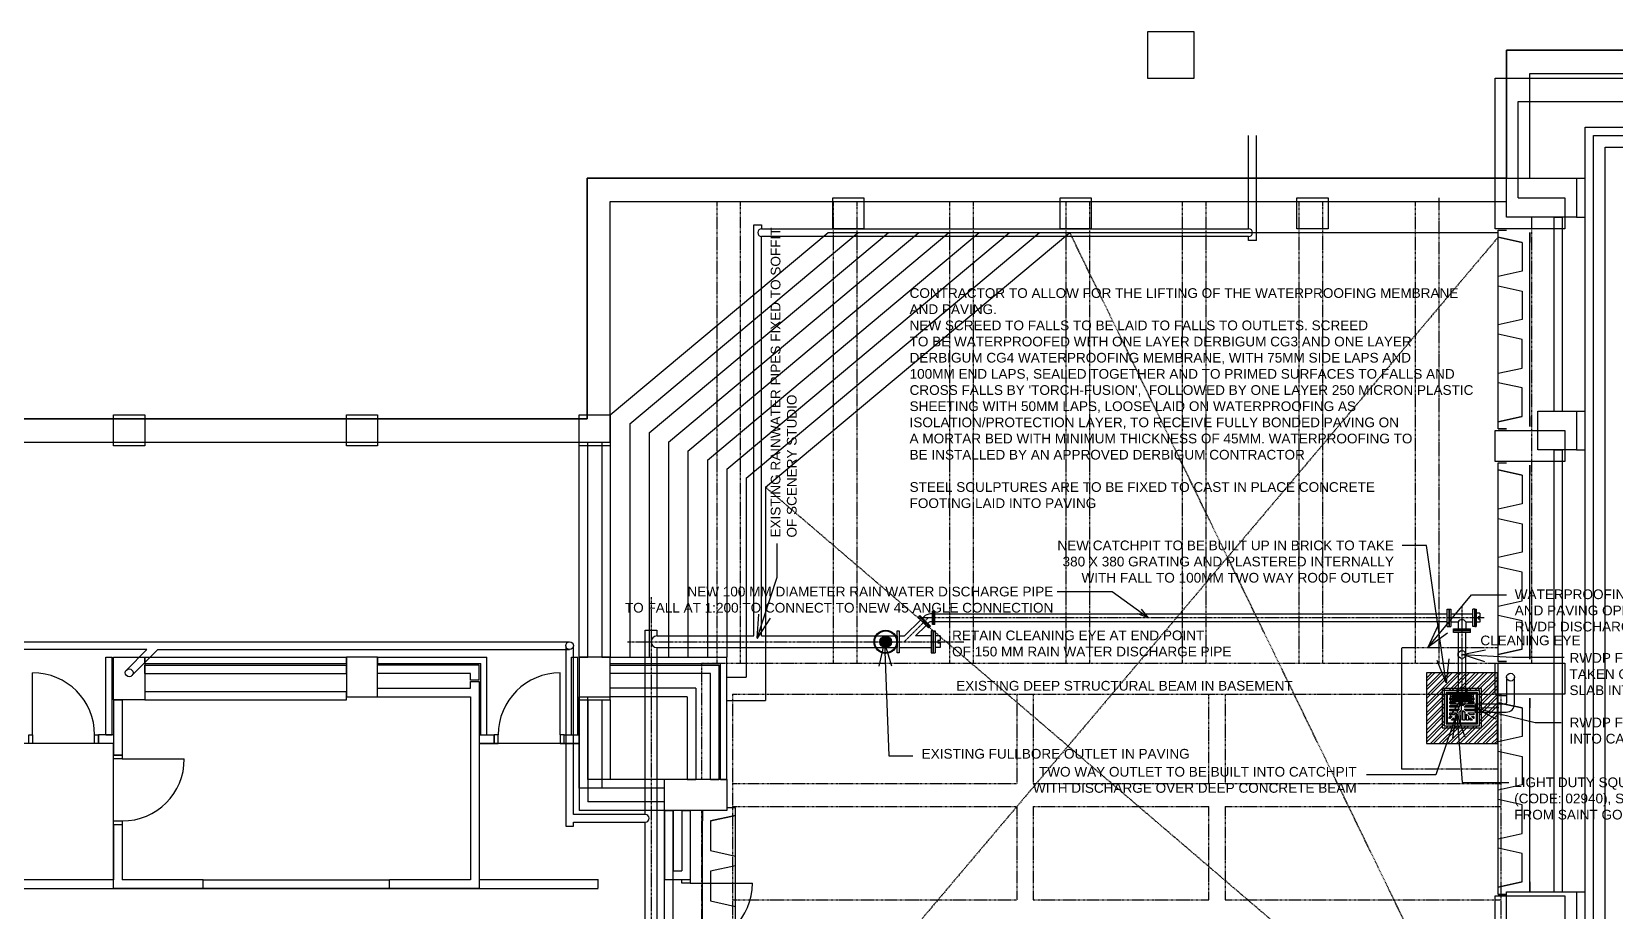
# Model space of a CAD drawing. Header units: millimetres. Extents: x -12337 to 132498, y -9485 to 82319.
# Drawn here: x 63472 to 83878, y 70169 to 81509 of the extents above; entities that cross this region are included whole.
import ezdxf

# ---------------------------------------------------------------- set-up
doc = ezdxf.new("R2010")
doc.units = ezdxf.units.MM
for name, pattern in [('PCENTRE', [50.8, 31.75, -6.35, 6.35, -6.35]), ('PDASHED', [19.05, 12.7, -6.35]), ('PHANTOM', [63.5, 31.75, -6.35, 6.35, -6.35, 6.35, -6.35]), ('PPHANTOM', [63.5, 31.75, -6.35, 6.35, -6.35, 6.35, -6.35])]:
    doc.linetypes.add(name, pattern=pattern)
for name, color, linetype in [('Basement 1 - Doors Windows and Openings', 7, 'Continuous'), ('Basement 1 - General', 7, 'Continuous'), ('Basement 1 - Spaces and Zones', 7, 'Continuous'), ('Basement 1 - Stormwater', 7, 'Continuous'), ('Basement 1 - Structural Members', 7, 'Continuous'), ('Basement 1 - Walls', 7, 'Continuous'), ('Basement 2 - Doors Windows and Openings', 7, 'Continuous'), ('Basement 2 - General', 7, 'Continuous'), ('Basement 2 - Spaces and Zones', 7, 'Continuous'), ('Basement 2 - Stormwater', 7, 'Continuous'), ('Basement 2 - Structural Members', 7, 'Continuous'), ('Basement 2 - Walls', 7, 'Continuous'), ('Rain_and_storm_water', 7, 'Continuous')]:
    doc.layers.add(name, color=color, linetype=linetype)
doc.styles.add('arial', font='arial.ttf')
doc.dimstyles.new('ISO-25', dxfattribs={"dimtxt": 2.5, "dimasz": 2.5, "dimexe": 1.25, "dimexo": 0.625, "dimtad": 1, "dimtxsty": 'Standard', "dimcen": 2.5, "dimadec": 0, "dimazin": 0, "dimtfac": 1, "dimtmove": 0, "dimatfit": 3, "dimfxl": 1, "dimarcsym": 0})

msp = doc.modelspace()

# ---------------------------------------------------------------- hatches: boundary and pattern name
at = {"layer": 'Basement 1 - Stormwater', "linetype": 'Continuous'}
h = msp.add_hatch(dxfattribs=at)
h.set_pattern_fill('lines', color=2, scale=9.375, style=0)
h.set_pattern_definition([(0, (53148.245, 74595.245), (0, 9.375), [])])
h.paths.add_polyline_path([(74401, 73644, -1), (74551, 73644, -1)])
at = {"layer": 'Basement 1 - Walls', "linetype": 'Continuous', "lineweight": -3}
h = msp.add_hatch(dxfattribs=at)
h.set_pattern_fill('STEEL', color=1, scale=25, style=0)
h.set_pattern_definition([(45, (0, 0), (-56.1266, 56.1266), []), (45, (0, 39.69), (-56.1266, 56.1266), [])])
h.paths.add_polyline_path([(81444, 73245), (82358, 73245), (82358, 72331), (81444, 72331)])
h.paths.add_polyline_path([(81674, 73015), (81674, 72561), (82128, 72561), (82128, 73015)])

# ---------------------------------------------------------------- linework, layer by layer
at = {"layer": 'Basement 1 - Doors Windows and Openings', "color": 1, "linetype": 'Continuous', "lineweight": -3}
for p, q in [((63483, 72444, 2700), (63483, 73244, 2700)), ((70283, 72444, 2700), (70283, 73244, 2700)), ((64638, 72134, 2700), (65438, 72134, 2700))]:
    msp.add_line(p, q, dxfattribs=at)
at = {"layer": 'Basement 1 - Doors Windows and Openings', "color": 1, "linetype": 'Continuous', "lineweight": -3, "elevation": 2700}
for points in [[(63433, 72444), (63483, 72444), (63483, 72334), (63433, 72334), (63433, 72444)], [(64283, 72444), (64333, 72444), (64333, 72334), (64283, 72334), (64283, 72444)], [(69483, 72444), (69433, 72444), (69433, 72334), (69483, 72334), (69483, 72444)], [(70333, 72444), (70283, 72444), (70283, 72334), (70333, 72334), (70333, 72444)], [(64638, 72184), (64638, 72134), (64528, 72134), (64528, 72184), (64638, 72184)], [(64638, 71334), (64638, 71284), (64528, 71284), (64528, 71334), (64638, 71334)]]:
    msp.add_lwpolyline(points, dxfattribs=at)
at = {"layer": 'Basement 1 - Doors Windows and Openings', "color": 1, "linetype": 'Continuous', "lineweight": -3}
for centre, start, end in [((63483, 72444, 2700), 0, 90), ((70283, 72444, 2700), 90, 180), ((64638, 72134, 2700), 270, 0)]:
    msp.add_arc(centre, 800, start, end, dxfattribs=at)
at = {"layer": 'Basement 1 - General', "color": 2, "linetype": 'Continuous', "lineweight": -3}
for p, q in [((70928, 76569, 2700), (73734, 78919, 2700)), ((71178, 76452, 2700), (74123, 78919, 2700)), ((71428, 76336, 2700), (74513, 78919, 2700)), ((71678, 76219, 2700), (74902, 78919, 2700)), ((71928, 76102, 2700), (75291, 78919, 2700)), ((72178, 75986, 2700), (75681, 78919, 2700)), ((72428, 75869, 2700), (76070, 78919, 2700)), ((72678, 75752, 2700), (76459, 78919, 2700)), ((72928, 75636, 2700), (76849, 78919, 2700)), ((73734, 78919, 2700), (82368, 78919, 2700)), ((71178, 76452, 2700), (71178, 73444, 2700)), ((71428, 76336, 2700), (71428, 73444, 2700)), ((70928, 76169, 2700), (70928, 73444, 2700)), ((71678, 76219, 2700), (71678, 73444, 2700)), ((71928, 76102, 2700), (71928, 73444, 2700)), ((72178, 75986, 2700), (72178, 73444, 2700)), ((72428, 75869, 2700), (72428, 73444, 2700)), ((72678, 75752, 2700), (72678, 73188, 2700)), ((72928, 75636, 2700), (72928, 72888, 2700)), ((72428, 73188, 2700), (72678, 73188, 2700)), ((72428, 72888, 2700), (72928, 72888, 2700))]:
    msp.add_line(p, q, dxfattribs=at)
at = {"layer": 'Basement 1 - General', "color": 8, "linetype": 'PDASHED', "lineweight": -3}
for p, q in [((82368, 78859, 2700), (72543, 67232, 2700)), ((82368, 67554, 2700), (76849, 78919, 2700)), ((82368, 67555, 2700), (72928, 75636, 2700))]:
    msp.add_line(p, q, dxfattribs=at)
at = {"layer": 'Basement 1 - General', "color": 1, "linetype": 'Continuous', "lineweight": -3}
for p, q in [((81121, 73568, 2700), (81121, 72008, 2700)), ((82368, 72188, 2700), (82368, 73369, 2700)), ((82153, 73040, 2700), (81649, 73040, 2700)), ((81649, 73040, 2700), (81649, 72536, 2700)), ((82153, 73040, 2700), (81649, 73040, 2700)), ((81649, 73040, 2700), (81649, 72536, 2700)), ((82103, 72990, 2700), (81699, 72990, 2700)), ((81699, 72990, 2700), (81699, 72586, 2700)), ((82103, 72990, 2700), (81699, 72990, 2700)), ((81699, 72990, 2700), (81699, 72586, 2700)), ((81746, 72920, 2700), (81752, 72920, 2700)), ((81746, 72896, 2700), (81746, 72920, 2700)), ((81746, 72920, 2700), (81752, 72920, 2700)), ((81746, 72896, 2700), (81746, 72920, 2700)), ((81776, 72896, 2700), (81746, 72896, 2700)), ((81776, 72896, 2700), (81746, 72896, 2700)), ((81746, 72872, 2700), (81800, 72872, 2700)), ((81746, 72848, 2700), (81746, 72872, 2700)), ((81746, 72872, 2700), (81800, 72872, 2700)), ((81746, 72848, 2700), (81746, 72872, 2700)), ((81752, 72920, 2700), (81776, 72896, 2700)), ((81752, 72920, 2700), (81776, 72896, 2700)), ((81769, 72943, 2700), (81793, 72943, 2700)), ((81769, 72937, 2700), (81769, 72943, 2700)), ((81769, 72943, 2700), (81793, 72943, 2700)), ((81769, 72937, 2700), (81769, 72943, 2700)), ((81793, 72913, 2700), (81769, 72937, 2700)), ((81793, 72913, 2700), (81769, 72937, 2700)), ((81793, 72943, 2700), (81793, 72913, 2700)), ((81793, 72943, 2700), (81793, 72913, 2700)), ((81800, 72872, 2700), (81824, 72848, 2700)), ((81800, 72872, 2700), (81824, 72848, 2700)), ((81817, 72889, 2700), (81817, 72943, 2700)), ((81817, 72943, 2700), (81841, 72943, 2700)), ((81817, 72889, 2700), (81817, 72943, 2700)), ((81817, 72943, 2700), (81841, 72943, 2700)), ((81841, 72865, 2700), (81817, 72889, 2700)), ((81841, 72865, 2700), (81817, 72889, 2700)), ((81841, 72943, 2700), (81841, 72865, 2700)), ((81841, 72943, 2700), (81841, 72865, 2700)), ((81889, 72943, 2700), (81865, 72943, 2700)), ((81865, 72943, 2700), (81865, 72841, 2700)), ((81889, 72943, 2700), (81865, 72943, 2700)), ((81865, 72943, 2700), (81865, 72841, 2700)), ((81889, 72817, 2700), (81889, 72943, 2700)), ((81889, 72817, 2700), (81889, 72943, 2700)), ((81913, 72817, 2700), (81913, 72943, 2700)), ((81913, 72943, 2700), (81937, 72943, 2700)), ((81913, 72817, 2700), (81913, 72943, 2700)), ((81913, 72943, 2700), (81937, 72943, 2700)), ((81937, 72943, 2700), (81937, 72841, 2700)), ((81937, 72943, 2700), (81937, 72841, 2700)), ((81961, 72865, 2700), (81961, 72943, 2700)), ((81961, 72943, 2700), (81985, 72943, 2700)), ((81961, 72865, 2700), (81961, 72943, 2700)), ((81961, 72943, 2700), (81985, 72943, 2700)), ((81985, 72889, 2700), (81961, 72865, 2700)), ((81985, 72889, 2700), (81961, 72865, 2700)), ((81978, 72848, 2700), (82002, 72872, 2700)), ((81978, 72848, 2700), (82002, 72872, 2700)), ((81985, 72943, 2700), (81985, 72889, 2700)), ((81985, 72943, 2700), (81985, 72889, 2700)), ((82002, 72872, 2700), (82056, 72872, 2700)), ((82002, 72872, 2700), (82056, 72872, 2700)), ((82009, 72913, 2700), (82009, 72943, 2700)), ((82009, 72943, 2700), (82032, 72943, 2700)), ((82009, 72913, 2700), (82009, 72943, 2700)), ((82009, 72943, 2700), (82032, 72943, 2700)), ((82032, 72936, 2700), (82009, 72913, 2700)), ((82032, 72936, 2700), (82009, 72913, 2700)), ((82026, 72896, 2700), (82050, 72920, 2700)), ((82026, 72896, 2700), (82050, 72920, 2700)), ((82056, 72896, 2700), (82026, 72896, 2700)), ((82056, 72896, 2700), (82026, 72896, 2700)), ((82032, 72943, 2700), (82032, 72936, 2700)), ((82032, 72943, 2700), (82032, 72936, 2700)), ((82050, 72920, 2700), (82056, 72920, 2700)), ((82050, 72920, 2700), (82056, 72920, 2700)), ((82056, 72920, 2700), (82056, 72896, 2700)), ((82056, 72920, 2700), (82056, 72896, 2700)), ((82056, 72872, 2700), (82056, 72848, 2700)), ((82056, 72872, 2700), (82056, 72848, 2700)), ((82103, 72586, 2700), (82103, 72990, 2700)), ((82103, 72586, 2700), (82103, 72990, 2700)), ((82153, 72536, 2700), (82153, 73040, 2700)), ((82153, 72536, 2700), (82153, 73040, 2700)), ((81824, 72848, 2700), (81746, 72848, 2700)), ((81824, 72848, 2700), (81746, 72848, 2700)), ((81746, 72824, 2700), (81848, 72824, 2700)), ((81746, 72800, 2700), (81746, 72824, 2700)), ((81746, 72824, 2700), (81848, 72824, 2700)), ((81746, 72800, 2700), (81746, 72824, 2700)), ((81872, 72800, 2700), (81746, 72800, 2700)), ((81872, 72800, 2700), (81746, 72800, 2700)), ((81746, 72776, 2700), (81872, 72776, 2700)), ((81746, 72752, 2700), (81746, 72776, 2700)), ((81746, 72776, 2700), (81872, 72776, 2700)), ((81746, 72752, 2700), (81746, 72776, 2700)), ((81848, 72752, 2700), (81746, 72752, 2700)), ((81848, 72752, 2700), (81746, 72752, 2700)), ((81746, 72728, 2700), (81824, 72728, 2700)), ((81746, 72704, 2700), (81746, 72728, 2700)), ((81746, 72728, 2700), (81824, 72728, 2700)), ((81746, 72704, 2700), (81746, 72728, 2700)), ((81800, 72704, 2700), (81746, 72704, 2700)), ((81800, 72704, 2700), (81746, 72704, 2700)), ((81746, 72680, 2700), (81776, 72680, 2700)), ((81746, 72656, 2700), (81746, 72680, 2700)), ((81746, 72680, 2700), (81776, 72680, 2700)), ((81746, 72656, 2700), (81746, 72680, 2700)), ((81752, 72656, 2700), (81746, 72656, 2700)), ((81752, 72656, 2700), (81746, 72656, 2700)), ((81776, 72680, 2700), (81752, 72656, 2700)), ((81776, 72680, 2700), (81752, 72656, 2700)), ((81769, 72639, 2700), (81793, 72663, 2700)), ((81769, 72639, 2700), (81793, 72663, 2700)), ((81793, 72663, 2700), (81793, 72633, 2700)), ((81793, 72663, 2700), (81793, 72633, 2700)), ((81824, 72728, 2700), (81800, 72704, 2700)), ((81824, 72728, 2700), (81800, 72704, 2700)), ((81817, 72687, 2700), (81841, 72711, 2700)), ((81817, 72687, 2700), (81841, 72711, 2700)), ((81817, 72633, 2700), (81817, 72687, 2700)), ((81817, 72633, 2700), (81817, 72687, 2700)), ((81841, 72711, 2700), (81841, 72633, 2700)), ((81841, 72711, 2700), (81841, 72633, 2700)), ((81848, 72824, 2700), (81872, 72800, 2700)), ((81848, 72824, 2700), (81872, 72800, 2700)), ((81872, 72776, 2700), (81848, 72752, 2700)), ((81872, 72776, 2700), (81848, 72752, 2700)), ((81865, 72841, 2700), (81889, 72817, 2700)), ((81865, 72841, 2700), (81889, 72817, 2700)), ((81865, 72735, 2700), (81889, 72759, 2700)), ((81865, 72735, 2700), (81889, 72759, 2700)), ((81865, 72633, 2700), (81865, 72735, 2700)), ((81865, 72633, 2700), (81865, 72735, 2700)), ((81889, 72759, 2700), (81889, 72633, 2700)), ((81889, 72759, 2700), (81889, 72633, 2700)), ((81937, 72841, 2700), (81913, 72817, 2700)), ((81937, 72841, 2700), (81913, 72817, 2700)), ((81913, 72633, 2700), (81913, 72759, 2700)), ((81913, 72759, 2700), (81937, 72735, 2700)), ((81913, 72633, 2700), (81913, 72759, 2700)), ((81913, 72759, 2700), (81937, 72735, 2700)), ((81930, 72800, 2700), (81954, 72824, 2700)), ((81930, 72800, 2700), (81954, 72824, 2700)), ((82056, 72800, 2700), (81930, 72800, 2700)), ((82056, 72800, 2700), (81930, 72800, 2700)), ((81930, 72776, 2700), (82056, 72776, 2700)), ((81954, 72752, 2700), (81930, 72776, 2700)), ((81930, 72776, 2700), (82056, 72776, 2700)), ((81954, 72752, 2700), (81930, 72776, 2700)), ((81937, 72735, 2700), (81937, 72633, 2700)), ((81937, 72735, 2700), (81937, 72633, 2700)), ((81954, 72824, 2700), (82056, 72824, 2700)), ((81954, 72824, 2700), (82056, 72824, 2700)), ((82056, 72752, 2700), (81954, 72752, 2700)), ((82056, 72752, 2700), (81954, 72752, 2700)), ((81961, 72633, 2700), (81961, 72711, 2700)), ((81961, 72711, 2700), (81985, 72687, 2700)), ((81961, 72633, 2700), (81961, 72711, 2700)), ((81961, 72711, 2700), (81985, 72687, 2700)), ((82056, 72848, 2700), (81978, 72848, 2700)), ((82056, 72848, 2700), (81978, 72848, 2700)), ((81978, 72728, 2700), (82056, 72728, 2700)), ((82002, 72704, 2700), (81978, 72728, 2700)), ((81978, 72728, 2700), (82056, 72728, 2700)), ((82002, 72704, 2700), (81978, 72728, 2700)), ((81985, 72687, 2700), (81985, 72633, 2700)), ((81985, 72687, 2700), (81985, 72633, 2700)), ((82056, 72704, 2700), (82002, 72704, 2700)), ((82056, 72704, 2700), (82002, 72704, 2700)), ((82009, 72633, 2700), (82009, 72663, 2700)), ((82009, 72663, 2700), (82032, 72640, 2700)), ((82009, 72633, 2700), (82009, 72663, 2700)), ((82009, 72663, 2700), (82032, 72640, 2700)), ((82026, 72680, 2700), (82056, 72680, 2700)), ((82050, 72656, 2700), (82026, 72680, 2700)), ((82026, 72680, 2700), (82056, 72680, 2700)), ((82050, 72656, 2700), (82026, 72680, 2700)), ((82056, 72656, 2700), (82050, 72656, 2700)), ((82056, 72656, 2700), (82050, 72656, 2700)), ((82056, 72824, 2700), (82056, 72800, 2700)), ((82056, 72824, 2700), (82056, 72800, 2700)), ((82056, 72776, 2700), (82056, 72752, 2700)), ((82056, 72776, 2700), (82056, 72752, 2700)), ((82056, 72728, 2700), (82056, 72704, 2700)), ((82056, 72728, 2700), (82056, 72704, 2700)), ((82056, 72680, 2700), (82056, 72656, 2700)), ((82056, 72680, 2700), (82056, 72656, 2700)), ((81649, 72536, 2700), (82153, 72536, 2700)), ((81649, 72536, 2700), (82153, 72536, 2700)), ((81699, 72586, 2700), (82103, 72586, 2700)), ((81699, 72586, 2700), (82103, 72586, 2700)), ((81769, 72633, 2700), (81769, 72639, 2700)), ((81769, 72633, 2700), (81769, 72639, 2700)), ((81793, 72633, 2700), (81769, 72633, 2700)), ((81793, 72633, 2700), (81769, 72633, 2700)), ((81841, 72633, 2700), (81817, 72633, 2700)), ((81841, 72633, 2700), (81817, 72633, 2700)), ((81889, 72633, 2700), (81865, 72633, 2700)), ((81889, 72633, 2700), (81865, 72633, 2700)), ((81937, 72633, 2700), (81913, 72633, 2700)), ((81937, 72633, 2700), (81913, 72633, 2700)), ((81985, 72633, 2700), (81961, 72633, 2700)), ((81985, 72633, 2700), (81961, 72633, 2700)), ((82032, 72633, 2700), (82009, 72633, 2700)), ((82032, 72633, 2700), (82009, 72633, 2700)), ((82032, 72640, 2700), (82032, 72633, 2700)), ((82032, 72640, 2700), (82032, 72633, 2700))]:
    msp.add_line(p, q, dxfattribs=at)
at = {"layer": 'Basement 1 - General', "color": 8, "linetype": 'PPHANTOM', "lineweight": -3}
for p, q in [((82368, 73568, 2700), (81121, 73568, 2700)), ((81121, 73568, 2700), (81121, 72008, 2700))]:
    msp.add_line(p, q, dxfattribs=at)
at = {"layer": 'Basement 1 - General', "color": 1, "linetype": 'Continuous', "lineweight": -3, "elevation": 2700}
for points in [[(77851, 81509), (77851, 80909), (78451, 80909), (78451, 81509)], [(81711, 72978), (81711, 72598), (82091, 72598), (82091, 72978)], [(81711, 72978), (81711, 72598), (82091, 72598), (82091, 72978)]]:
    msp.add_lwpolyline(points, close=True, dxfattribs=at)
at = {"layer": 'Basement 1 - Spaces and Zones', "color": 10, "linetype": 'Continuous', "elevation": 2700}
msp.add_lwpolyline([(63238, 72334), (63238, 71584), (62028, 71584), (62028, 58030), (64289, 56724), (69157, 56724), (71628, 58151), (71628, 71759), (70528, 71759), (70528, 72334), (69238, 72334), (69238, 70464), (64528, 70464), (64528, 72334), (63238, 72334)], close=True, dxfattribs=at)
at = {"layer": 'Basement 1 - Stormwater', "color": 1, "linetype": 'Continuous', "lineweight": -3}
for p, q in [((82478, 73188, 2700), (82478, 72858, 2700)), ((82578, 72843, 2700), (82578, 73188, 2700)), ((82458, 72838, 2700), (82067, 72838, 2700)), ((82067, 72838, 2700), (82067, 72738, 2700)), ((82067, 72838, 2700), (82067, 72738, 2700)), ((82067, 72738, 2700), (82473, 72738, 2700))]:
    msp.add_line(p, q, dxfattribs=at)
at = {"layer": 'Basement 1 - Stormwater', "color": 4, "linetype": 'Continuous'}
msp.add_circle((74476, 73644, 2700), 150, dxfattribs=at)
at = {"layer": 'Basement 1 - Stormwater', "color": 1, "linetype": 'Continuous'}
for radius in [141, 75]:
    msp.add_circle((74476, 73644, 2700), radius, dxfattribs=at)
at = {"layer": 'Basement 1 - Stormwater', "color": 2, "linetype": 'Continuous'}
msp.add_circle((74476, 73644, 2700), 75, dxfattribs=at)
at = {"layer": 'Basement 1 - Stormwater', "color": 1, "linetype": 'Continuous', "lineweight": -3}
msp.add_circle((82528, 73188, 2700), 50, dxfattribs=at)
for centre, radius, end in [((82458, 72858, 2700), 20, 359.9996), ((82473, 72843, 2700), 105, 0)]:
    msp.add_arc(centre, radius, 270, end, dxfattribs=at)
at = {"layer": 'Basement 1 - Structural Members', "color": 4, "linetype": 'Continuous'}
for p, q in [((82328, 78969, 2700), (82328, 80909, 2700)), ((82328, 80909, 2700), (84428, 80909, 2700)), ((82628, 79369, 2700), (82628, 80609, 2700)), ((82628, 80609, 2700), (84028, 80609, 2700)), ((82628, 79369, 2700), (83228, 79369, 2700)), ((82368, 76388, 2700), (82368, 78951, 2700)), ((82368, 78951, 2700), (82478, 78951, 2700)), ((82678, 78791, 2700), (82368, 78859, 2700)), ((82368, 78859, 2700), (82678, 78791, 2700)), ((82678, 78791, 2700), (82678, 78423, 2700)), ((82778, 76419, 2700), (82778, 78919, 2700)), ((82778, 78919, 2700), (82778, 78791, 2700)), ((82678, 78423, 2700), (82368, 78355, 2700)), ((82368, 78234, 2700), (82678, 78166, 2700)), ((82678, 78166, 2700), (82678, 77798, 2700)), ((82678, 77798, 2700), (82368, 77730, 2700)), ((82678, 77541, 2700), (82368, 77609, 2700)), ((82678, 77173, 2700), (82678, 77541, 2700)), ((82368, 77105, 2700), (82678, 77173, 2700)), ((82678, 76916, 2700), (82368, 76984, 2700)), ((82678, 76548, 2700), (82678, 76916, 2700)), ((82368, 76480, 2700), (82678, 76548, 2700)), ((82678, 76548, 2700), (82368, 76480, 2700)), ((82368, 76480, 2700), (82678, 76548, 2700)), ((82778, 76548, 2700), (82778, 76419, 2700)), ((82778, 76419, 2700), (82778, 76548, 2700)), ((82368, 76388, 2700), (82368, 76480, 2700)), ((82368, 76388, 2700), (82478, 76388, 2700)), ((82478, 76388, 2700), (82368, 76388, 2700)), ((82368, 73388, 2700), (82368, 75951, 2700)), ((82368, 75951, 2700), (82478, 75951, 2700)), ((82778, 73419, 2700), (82778, 75919, 2700)), ((82778, 75919, 2700), (82778, 75791, 2700)), ((82678, 75791, 2700), (82368, 75859, 2700)), ((82368, 75859, 2700), (82678, 75791, 2700)), ((82678, 75791, 2700), (82678, 75423, 2700)), ((82678, 75423, 2700), (82368, 75355, 2700)), ((82368, 75234, 2700), (82678, 75166, 2700)), ((82678, 75166, 2700), (82678, 74798, 2700)), ((82678, 74798, 2700), (82368, 74730, 2700)), ((82678, 74541, 2700), (82368, 74609, 2700)), ((82678, 74173, 2700), (82678, 74541, 2700)), ((82368, 74105, 2700), (82678, 74173, 2700)), ((82678, 73916, 2700), (82368, 73984, 2700)), ((82678, 73548, 2700), (82678, 73916, 2700)), ((82678, 73548, 2700), (82368, 73480, 2700)), ((82368, 73480, 2700), (82678, 73548, 2700)), ((82368, 73480, 2700), (82678, 73548, 2700)), ((82368, 73388, 2700), (82368, 73480, 2700)), ((82778, 73548, 2700), (82778, 73419, 2700)), ((82778, 73419, 2700), (82778, 73548, 2700)), ((64428, 72444, 2700), (64428, 73444, 2700)), ((64428, 73444, 2700), (64508, 73444, 2700)), ((64508, 72444, 2700), (64508, 73444, 2700)), ((64928, 73444, 2700), (67528, 73444, 2700)), ((64928, 73364, 2700), (64928, 73444, 2700)), ((64928, 73364, 2700), (67528, 73364, 2700)), ((67528, 73364, 2700), (67528, 73444, 2700)), ((67928, 73444, 2700), (67928, 73364, 2700)), ((67928, 73444, 2700), (69338, 73444, 2700)), ((67928, 73364, 2700), (69258, 73364, 2700)), ((69258, 72444, 2700), (69258, 73364, 2700)), ((69338, 72444, 2700), (69338, 73444, 2700)), ((70428, 72444, 2700), (70428, 73444, 2700)), ((70428, 73444, 2700), (70508, 73444, 2700)), ((70508, 72444, 2700), (70508, 73444, 2700)), ((70928, 73364, 2700), (70928, 73444, 2700)), ((70928, 73444, 2700), (72428, 73444, 2700)), ((70928, 73364, 2700), (72348, 73364, 2700)), ((72348, 71869, 2700), (72348, 73364, 2700)), ((72428, 71869, 2700), (72428, 73444, 2700)), ((82478, 73388, 2700), (82368, 73388, 2700)), ((82368, 73388, 2700), (82478, 73388, 2700)), ((82368, 70388, 2700), (82368, 72951, 2700)), ((82368, 72951, 2700), (82478, 72951, 2700)), ((82678, 72791, 2700), (82368, 72859, 2700)), ((82368, 72859, 2700), (82678, 72791, 2700)), ((82778, 70419, 2700), (82778, 72919, 2700)), ((82778, 72919, 2700), (82778, 72791, 2700)), ((82678, 72791, 2700), (82678, 72423, 2700)), ((64428, 72444, 2700), (64508, 72444, 2700)), ((69258, 72444, 2700), (69338, 72444, 2700)), ((70428, 72444, 2700), (70508, 72444, 2700)), ((82678, 72423, 2700), (82368, 72355, 2700)), ((82368, 72234, 2700), (82678, 72166, 2700)), ((82678, 72166, 2700), (82678, 71798, 2700)), ((71628, 71469, 2700), (71628, 71869, 2700)), ((72428, 71869, 2700), (71628, 71869, 2700)), ((72348, 71869, 2700), (72428, 71869, 2700)), ((72428, 71869, 2700), (72428, 71469, 2700)), ((82678, 71798, 2700), (82368, 71730, 2700)), ((72428, 71469, 2700), (71628, 71469, 2700)), ((72116, 68869, 2700), (72116, 71469, 2700)), ((72116, 71469, 2700), (72116, 71335, 2700)), ((72543, 71502, 2700), (72428, 71502, 2700)), ((72543, 68837, 2700), (72543, 71502, 2700)), ((82678, 71541, 2700), (82368, 71609, 2700)), ((82678, 71173, 2700), (82678, 71541, 2700)), ((72543, 71406, 2700), (72220, 71335, 2700)), ((72220, 71335, 2700), (72543, 71406, 2700)), ((72220, 71335, 2700), (72220, 70953, 2700)), ((82368, 71105, 2700), (82678, 71173, 2700)), ((72220, 70953, 2700), (72543, 70882, 2700)), ((82678, 70916, 2700), (82368, 70984, 2700)), ((82678, 70548, 2700), (82678, 70916, 2700)), ((72543, 70756, 2700), (72220, 70685, 2700)), ((72220, 70685, 2700), (72220, 70303, 2700)), ((82368, 70480, 2700), (82678, 70548, 2700)), ((82678, 70548, 2700), (82368, 70480, 2700)), ((82368, 70480, 2700), (82678, 70548, 2700)), ((82368, 70388, 2700), (82368, 70480, 2700)), ((82778, 70419, 2700), (82778, 70548, 2700)), ((82778, 70548, 2700), (82778, 70419, 2700)), ((72220, 70303, 2700), (72543, 70232, 2700)), ((82478, 70388, 2700), (82368, 70388, 2700)), ((82368, 70388, 2700), (82478, 70388, 2700))]:
    msp.add_line(p, q, dxfattribs=at)
at = {"layer": 'Basement 1 - Structural Members', "color": 4, "linetype": 'Continuous', "elevation": 2700}
for points in [[(74194, 78969), (73794, 78969), (73794, 79369), (74194, 79369), (74194, 78969)], [(77125, 78969), (76725, 78969), (76725, 79369), (77125, 79369), (77125, 78969)], [(80176, 78969), (79776, 78969), (79776, 79369), (80176, 79369), (80176, 78969)], [(83228, 79369), (83228, 78969), (82328, 78969)], [(64928, 76169), (64528, 76169), (64528, 76569), (64928, 76569), (64928, 76169)], [(67928, 76169), (67528, 76169), (67528, 76569), (67928, 76569), (67928, 76169)], [(70928, 76169), (70528, 76169), (70528, 76569), (70928, 76569), (70928, 76169)], [(82328, 75969), (82328, 76369), (83228, 76369), (83228, 75969), (82328, 75969)], [(64928, 72894), (64528, 72894), (64528, 73444), (64928, 73444), (64928, 72894)], [(67528, 72936), (67928, 72936), (67928, 73444), (67528, 73444), (67528, 72936)], [(70528, 72936), (70928, 72936), (70928, 73444), (70528, 73444), (70528, 72936)], [(82328, 72969), (82328, 73369), (83228, 73369), (83228, 72969), (82328, 72969)], [(82328, 69969), (82328, 70369), (83228, 70369), (83228, 69969), (82328, 69969)]]:
    msp.add_lwpolyline(points, dxfattribs=at)
at = {"layer": 'Basement 1 - Walls', "color": 3, "linetype": 'Continuous'}
for p, q in [((64928, 73234), (64928, 73344)), ((64928, 73344), (67528, 73344)), ((67528, 73234), (67528, 73344)), ((67928, 73234), (67928, 73344)), ((69238, 73344), (67928, 73344)), ((69238, 73150), (69238, 73344)), ((70928, 73234), (70928, 73344)), ((70928, 73344), (72328, 73344)), ((72328, 73344), (72328, 71869)), ((64928, 73234), (67528, 73234)), ((69128, 73234), (67928, 73234)), ((69128, 73150), (69128, 73234)), ((69238, 73150), (69128, 73150)), ((69128, 73130), (69238, 73130)), ((69128, 73046), (69128, 73130)), ((69238, 73130), (69238, 70574)), ((72218, 73234), (70928, 73234)), ((72218, 71869), (72218, 73234)), ((64528, 72894), (64528, 72184)), ((64528, 72894), (64638, 72894)), ((64638, 72894), (64638, 72184)), ((64928, 73004), (64928, 72894)), ((64928, 73004), (67528, 73004)), ((64928, 72894), (67528, 72894)), ((67528, 72894), (67528, 73004)), ((67928, 73046), (69128, 73046)), ((67928, 72936), (67928, 73046)), ((67928, 72936), (69128, 72936)), ((69128, 72936), (69128, 70574)), ((70528, 72936), (70638, 72936)), ((70528, 71759), (70528, 72936)), ((70528, 72936), (70528, 72232)), ((70638, 71869), (70638, 72936)), ((70928, 72936), (70928, 73046)), ((72030, 73046), (70928, 73046)), ((71920, 72936), (70928, 72936)), ((71920, 72936), (71920, 71869)), ((72030, 73046), (72030, 71869)), ((64333, 72334), (64333, 72444)), ((64528, 72444), (64333, 72444)), ((64528, 72444), (64528, 72334)), ((69238, 72444), (69433, 72444)), ((69238, 72444), (69238, 72334)), ((69433, 72334), (69433, 72444)), ((70333, 72444), (70528, 72444)), ((70333, 72334), (70333, 72444)), ((70528, 72444), (70528, 72334)), ((64528, 72334), (64333, 72334)), ((69238, 72334), (69433, 72334)), ((70333, 72334), (70528, 72334)), ((64638, 72184), (64528, 72184)), ((71628, 71869), (70638, 71869)), ((71628, 71759), (71628, 71869)), ((71920, 71869), (72030, 71869)), ((72218, 71869), (72328, 71869)), ((71628, 71759), (70528, 71759)), ((71628, 71469), (71738, 71469)), ((71628, 68869), (71628, 71469)), ((71738, 68869), (71738, 71469)), ((64638, 71284), (64528, 71284)), ((64528, 71284), (64528, 70574)), ((64638, 71284), (64638, 70574)), ((64528, 70574), (63028, 70574)), ((63028, 70464), (65683, 70464)), ((65683, 70574), (64638, 70574)), ((65683, 70464), (65683, 70574)), ((65683, 70574), (68083, 70574)), ((65683, 70464), (68083, 70464)), ((69128, 70574), (68083, 70574)), ((68083, 70464), (68083, 70574)), ((68083, 70464), (70773, 70464)), ((70773, 70574), (69238, 70574)), ((70773, 70468), (70773, 70578))]:
    msp.add_line(p, q, dxfattribs=at)
at = {"layer": 'Basement 1 - Walls', "color": 3, "linetype": 'Continuous', "lineweight": -3}
for p, q in [((81444, 73245, 2700), (81444, 72331, 2700)), ((82358, 73245, 2700), (81444, 73245, 2700)), ((82358, 72331, 2700), (82358, 73245, 2700)), ((81674, 73015, 2700), (81674, 72561, 2700)), ((82128, 73015, 2700), (81674, 73015, 2700)), ((82128, 72561, 2700), (82128, 73015, 2700)), ((81674, 72561, 2700), (82128, 72561, 2700)), ((81444, 72331, 2700), (82358, 72331, 2700))]:
    msp.add_line(p, q, dxfattribs=at)
at = {"layer": 'Basement 1 - Walls', "color": 8, "linetype": 'PPHANTOM', "lineweight": 15}
for p, q in [((81444, 73245, 2700), (81444, 72331, 2700)), ((82358, 73245, 2700), (81444, 73245, 2700)), ((82358, 72331, 2700), (82358, 73245, 2700)), ((81674, 73015, 2700), (81674, 72561, 2700)), ((82128, 73015, 2700), (81674, 73015, 2700)), ((82128, 72561, 2700), (82128, 73015, 2700)), ((81674, 72561, 2700), (82128, 72561, 2700)), ((81444, 72331, 2700), (82358, 72331, 2700))]:
    msp.add_line(p, q, dxfattribs=at)
at = {"layer": 'Basement 1 - Walls', "color": 8, "linetype": 'PPHANTOM', "lineweight": -3}
msp.add_line((81121, 72008, 2700), (82368, 72008, 2700), dxfattribs=at)
at = {"layer": 'Basement 2 - Doors Windows and Openings', "color": 2, "linetype": 'Continuous'}
msp.add_line((71958, 70531), (72758, 70531), dxfattribs=at)
msp.add_lwpolyline([(71958, 70581), (71958, 70531), (71848, 70531), (71848, 70581), (71958, 70581)], dxfattribs=at)
msp.add_arc((71958, 70531), 800, 270, 0, dxfattribs=at)
at = {"layer": 'Basement 2 - General', "color": 10, "linetype": 'Continuous', "lineweight": -3}
for p, q in [((81751, 72988), (81751, 72843)), ((82051, 72988), (81751, 72988)), ((82051, 72978), (81751, 72978)), ((81751, 72875), (82051, 72875)), ((81771, 72978), (81771, 72875)), ((81783, 72978), (81783, 72875)), ((81792, 72966), (81792, 72885)), ((81803, 72966), (81792, 72966)), ((81792, 72885), (81803, 72885)), ((81803, 72966), (81803, 72885)), ((81815, 72885), (81815, 72966)), ((81826, 72966), (81815, 72966)), ((81815, 72885), (81826, 72885)), ((81836, 72993), (81819, 72988)), ((81826, 72885), (81826, 72966)), ((81836, 73043), (81966, 73043)), ((81836, 73043), (81836, 72993)), ((81836, 72993), (81966, 72993)), ((81838, 72966), (81838, 72885)), ((81849, 72966), (81838, 72966)), ((81838, 72885), (81849, 72885)), ((81849, 72966), (81849, 72885)), ((81861, 72966), (81861, 72885)), ((81873, 72966), (81861, 72966)), ((81861, 72885), (81873, 72885)), ((81873, 72966), (81873, 72885)), ((81884, 72885), (81884, 72966)), ((81896, 72966), (81884, 72966)), ((81884, 72885), (81896, 72885)), ((81896, 72885), (81896, 72966)), ((81907, 72885), (81907, 72966)), ((81919, 72966), (81907, 72966)), ((81907, 72885), (81919, 72885)), ((81919, 72885), (81919, 72966)), ((81930, 72966), (81930, 72885)), ((81942, 72966), (81930, 72966)), ((81930, 72885), (81942, 72885)), ((81942, 72966), (81942, 72885)), ((81953, 72885), (81953, 72966)), ((81965, 72966), (81953, 72966)), ((81953, 72885), (81965, 72885)), ((81965, 72885), (81965, 72966)), ((81966, 73043), (81966, 72993)), ((81966, 72993), (81984, 72988)), ((81977, 72966), (81977, 72885)), ((81988, 72966), (81977, 72966)), ((81977, 72885), (81988, 72885)), ((81988, 72966), (81988, 72885)), ((82000, 72885), (82000, 72966)), ((82011, 72966), (82000, 72966)), ((82000, 72885), (82011, 72885)), ((82011, 72885), (82011, 72966)), ((82019, 72875), (82019, 72978)), ((82031, 72875), (82031, 72978)), ((82051, 72843), (82051, 72988)), ((81751, 72843), (82051, 72843))]:
    msp.add_line(p, q, dxfattribs=at)
at = {"layer": 'Basement 2 - Spaces and Zones', "color": 1, "linetype": 'Continuous'}
msp.add_lwpolyline([(24428, 2469), (72028, 2469), (72028, 969), (96428, 969), (97928, 2469), (97876, 33967), (132428, 33969), (132428, 72369), (97928, 72369), (97928, 76519), (94978, 76619), (94978, 81269), (82478, 81269), (82478, 79619), (70628, 79619), (70628, 76519), (-1322, 76519)], dxfattribs=at)
at = {"layer": 'Basement 2 - Stormwater', "color": 9, "linetype": 'PCENTRE'}
for p, q in [((81901, 74103), (81901, 72899)), ((74717, 73646), (74977, 73906)), ((82190, 73953), (74918, 73953))]:
    msp.add_line(p, q, dxfattribs=at)
at = {"layer": 'Basement 2 - Stormwater', "color": 10, "linetype": 'Continuous'}
for p, q in [((74927, 73926), (74720, 73719)), ((74907, 73970), (74895, 73958)), ((74895, 73958), (75029, 73824)), ((74907, 73970), (74918, 73981)), ((75042, 73836), (74907, 73970)), ((74907, 73970), (75042, 73836)), ((74918, 73981), (75052, 73847)), ((74967, 73966), (74950, 73949)), ((75037, 73895), (75020, 73878)), ((75079, 74003), (75055, 74003)), ((75079, 73903), (75055, 73903)), ((75079, 73868), (75079, 74038)), ((75094, 74038), (75079, 74038)), ((75094, 73868), (75094, 74038)), ((75094, 73868), (75094, 74038)), ((75109, 74038), (75094, 74038)), ((75109, 73868), (75109, 74038)), ((81712, 74063), (81736, 74063)), ((81712, 73843), (81712, 74063)), ((81736, 73843), (81736, 74063)), ((81736, 74063), (81760, 74063)), ((81736, 74063), (81736, 73843)), ((81760, 74063), (81760, 73843)), ((81761, 74003), (81760, 74003)), ((81760, 74003), (82042, 74003)), ((81761, 73903), (81760, 73903)), ((81760, 73903), (81851, 73903)), ((81851, 73903), (81851, 73812)), ((81951, 73903), (82042, 73903)), ((81951, 73903), (81951, 73812)), ((82042, 74003), (82041, 74003)), ((82042, 73903), (82041, 73903)), ((82042, 73843), (82042, 74063)), ((82066, 74063), (82042, 74063)), ((82066, 73843), (82066, 74063)), ((82066, 74063), (82084, 74063)), ((82066, 74063), (82066, 73843)), ((82084, 74063), (82084, 73843)), ((82134, 74011), (82084, 74011)), ((82134, 73895), (82084, 73895)), ((74626, 73502), (74626, 73787)), ((74626, 73787), (74652, 73787)), ((74652, 73787), (74652, 73502)), ((74652, 73719), (74720, 73719)), ((74861, 73719), (74998, 73856)), ((75064, 73719), (74861, 73719)), ((75029, 73824), (75042, 73836)), ((75042, 73836), (75052, 73847)), ((75064, 73787), (75064, 73502)), ((75090, 73787), (75064, 73787)), ((75094, 73868), (75079, 73868)), ((75090, 73502), (75090, 73787)), ((75090, 73787), (75113, 73787)), ((75090, 73787), (75090, 73502)), ((75109, 73868), (75094, 73868)), ((75113, 73787), (75113, 73502)), ((75179, 73719), (75113, 73719)), ((81712, 73843), (81736, 73843)), ((81736, 73843), (81760, 73843)), ((81791, 73788), (81791, 73812)), ((81791, 73812), (82011, 73812)), ((82011, 73788), (81791, 73788)), ((81791, 73764), (81791, 73788)), ((81791, 73788), (82011, 73788)), ((82011, 73764), (81791, 73764)), ((81851, 73812), (81851, 73813)), ((81951, 73812), (81951, 73813)), ((82011, 73788), (82011, 73812)), ((82011, 73764), (82011, 73788)), ((82066, 73843), (82042, 73843)), ((82066, 73843), (82084, 73843)), ((74652, 73502), (74626, 73502)), ((74652, 73569), (75064, 73569)), ((75064, 73502), (75090, 73502)), ((75090, 73502), (75113, 73502)), ((75179, 73569), (75113, 73569))]:
    msp.add_line(p, q, dxfattribs=at)
at = {"layer": 'Basement 2 - Stormwater', "color": 10, "linetype": 'PCENTRE'}
msp.add_line((75024, 73953), (74974, 73903), dxfattribs=at)
at = {"layer": 'Basement 2 - Stormwater', "color": 10, "linetype": 'Continuous', "lineweight": -3}
for p, q in [((75109, 74003), (81712, 74003)), ((81712, 73903), (75109, 73903)), ((82134, 73964), (82111, 73964)), ((82111, 73964), (82111, 73941)), ((82111, 73941), (82134, 73941)), ((82134, 74011), (82134, 73964)), ((82134, 73941), (82134, 73895)), ((75179, 73719), (75179, 73659)), ((81851, 73764), (81851, 72993)), ((81951, 72993), (81951, 73764)), ((75179, 73659), (75149, 73659)), ((75149, 73659), (75149, 73629)), ((75149, 73629), (75179, 73629)), ((75179, 73629), (75179, 73569)), ((81751, 72988), (81751, 72843)), ((82051, 72988), (81751, 72988)), ((82051, 72978), (81751, 72978)), ((81751, 72875), (82051, 72875)), ((81771, 72978), (81771, 72875)), ((81783, 72978), (81783, 72875)), ((81792, 72966), (81792, 72885)), ((81803, 72966), (81792, 72966)), ((81792, 72885), (81803, 72885)), ((81803, 72966), (81803, 72885)), ((81815, 72885), (81815, 72966)), ((81826, 72966), (81815, 72966)), ((81815, 72885), (81826, 72885)), ((81836, 72993), (81819, 72988)), ((81826, 72885), (81826, 72966)), ((81836, 73043), (81966, 73043)), ((81836, 73043), (81836, 72993)), ((81836, 72993), (81966, 72993)), ((81838, 72966), (81838, 72885)), ((81849, 72966), (81838, 72966)), ((81838, 72885), (81849, 72885)), ((81849, 72966), (81849, 72885)), ((81861, 72966), (81861, 72885)), ((81873, 72966), (81861, 72966)), ((81861, 72885), (81873, 72885)), ((81873, 72966), (81873, 72885)), ((81884, 72885), (81884, 72966)), ((81896, 72966), (81884, 72966)), ((81884, 72885), (81896, 72885)), ((81896, 72885), (81896, 72966)), ((81907, 72885), (81907, 72966)), ((81919, 72966), (81907, 72966)), ((81907, 72885), (81919, 72885)), ((81919, 72885), (81919, 72966)), ((81930, 72966), (81930, 72885)), ((81942, 72966), (81930, 72966)), ((81930, 72885), (81942, 72885)), ((81942, 72966), (81942, 72885)), ((81953, 72885), (81953, 72966)), ((81965, 72966), (81953, 72966)), ((81953, 72885), (81965, 72885)), ((81965, 72885), (81965, 72966)), ((81966, 73043), (81966, 72993)), ((81966, 72993), (81984, 72988)), ((81977, 72966), (81977, 72885)), ((81988, 72966), (81977, 72966)), ((81977, 72885), (81988, 72885)), ((81988, 72966), (81988, 72885)), ((82000, 72885), (82000, 72966)), ((82011, 72966), (82000, 72966)), ((82000, 72885), (82011, 72885)), ((82011, 72885), (82011, 72966)), ((82019, 72875), (82019, 72978)), ((82031, 72875), (82031, 72978)), ((82051, 72843), (82051, 72988)), ((81751, 72843), (82051, 72843))]:
    msp.add_line(p, q, dxfattribs=at)
msp.add_circle((81901, 73480), 50, dxfattribs=at)
at = {"layer": 'Basement 2 - Stormwater', "color": 10, "linetype": 'Continuous'}
for centre, radius, start, end in [((75055, 73878), 125, 90, 135), ((75055, 73878), 25, 90, 135), ((81901, 73865), 62.5, 36.8699, 143.1301)]:
    msp.add_arc(centre, radius, start, end, dxfattribs=at)
at = {"layer": 'Basement 2 - Structural Members', "color": 4, "linetype": 'Continuous'}
for p, q in [((82478, 79619), (82478, 81269)), ((82478, 81269), (84553, 81269)), ((82778, 79619), (82778, 80969)), ((82778, 80969), (84253, 80969)), ((83488, 67278), (83488, 80279)), ((83488, 80279), (94078, 80279)), ((83598, 67278), (83598, 80169)), ((83598, 80169), (93968, 80169)), ((70628, 79619), (82478, 79619)), ((70628, 76519), (70628, 79619)), ((83378, 79619), (83488, 79619)), ((70928, 76219), (70928, 79319)), ((70928, 79319), (82478, 79319)), ((83088, 76619), (83088, 79119)), ((83088, 79119), (83198, 79119)), ((83198, 76619), (83198, 79119)), ((83378, 79119), (83488, 79119)), ((83088, 76619), (83198, 76619)), ((83378, 76619), (83488, 76619)), ((24778, 76519), (70628, 76519)), ((24478, 76219), (70928, 76219)), ((70528, 73444), (70528, 76219)), ((70528, 76219), (70638, 76219)), ((70638, 73444), (70638, 76219)), ((70818, 76219), (70928, 76219)), ((70818, 76219), (70818, 73444)), ((70928, 76219), (70928, 73444)), ((83088, 70419), (83088, 76119)), ((83088, 76119), (83198, 76119)), ((83198, 70419), (83198, 76119)), ((83378, 76119), (83488, 76119)), ((70528, 73444), (70638, 73444)), ((70818, 73444), (70928, 73444)), ((70528, 72894), (70528, 71469)), ((70528, 72894), (70638, 72894)), ((70638, 72894), (70638, 71579)), ((70818, 72894), (70928, 72894)), ((70818, 72894), (70818, 71759)), ((70928, 72894), (70928, 71869)), ((71628, 71869), (70928, 71869)), ((71628, 71759), (71628, 71869)), ((71628, 71469), (71628, 71869)), ((72428, 71869), (71628, 71869)), ((72428, 71869), (72428, 71469)), ((71628, 71759), (70818, 71759)), ((71628, 71469), (70528, 71469)), ((71628, 71579), (70638, 71579)), ((71628, 71469), (71628, 71579)), ((71628, 71469), (71738, 71469)), ((71628, 71469), (71628, 70581)), ((72428, 71469), (71628, 71469)), ((71738, 71469), (71738, 70691)), ((71848, 71469), (71848, 70691)), ((71848, 71469), (71958, 71469)), ((71958, 71469), (71958, 70581)), ((71738, 70691), (71848, 70691)), ((71628, 70581), (71958, 70581)), ((83088, 70419), (83198, 70419)), ((83378, 70419), (83488, 70419))]:
    msp.add_line(p, q, dxfattribs=at)
at = {"layer": 'Basement 2 - Structural Members', "color": 9, "linetype": 'PHANTOM', "lineweight": -3}
for p, q in [((72303, 73369), (72303, 79319)), ((72603, 79319), (72603, 73369)), ((73803, 73369), (73803, 79319)), ((74103, 79319), (74103, 73369)), ((75303, 73369), (75303, 79319)), ((75603, 79319), (75603, 73369)), ((76803, 73369), (76803, 79319)), ((77103, 79319), (77103, 73369)), ((78303, 73369), (78303, 79319)), ((78603, 79319), (78603, 73369)), ((79803, 73369), (79803, 79319)), ((80103, 79319), (80103, 73369)), ((81303, 73369), (81303, 79319)), ((81603, 79369), (81603, 73369)), ((76166, 72969), (76166, 71819)), ((76376, 72969), (76376, 71819)), ((78642, 71819), (78642, 72969)), ((78852, 72969), (78852, 71819)), ((72503, 71819), (76166, 71819)), ((76376, 71819), (78642, 71819)), ((78852, 71819), (82403, 71819)), ((72503, 71519), (76166, 71519)), ((76166, 71519), (76166, 70319)), ((76376, 71519), (76376, 70319)), ((76376, 71519), (78642, 71519)), ((78642, 70319), (78642, 71519)), ((78852, 71519), (82403, 71519)), ((78852, 71519), (78852, 70319)), ((72503, 70319), (76166, 70319)), ((76376, 70319), (78642, 70319)), ((78852, 70319), (82403, 70319))]:
    msp.add_line(p, q, dxfattribs=at)
at = {"layer": 'Basement 2 - Structural Members', "color": 1, "linetype": 'PHANTOM', "lineweight": -3}
for p, q in [((82803, 73369), (82803, 79119)), ((72103, 73369), (82803, 73369)), ((72103, 73369), (72103, 71869)), ((72503, 72969), (82403, 72969)), ((72503, 72969), (72503, 56869)), ((82403, 72969), (82403, 56869)), ((72103, 71469), (72103, 68869))]:
    msp.add_line(p, q, dxfattribs=at)
at = {"layer": 'Basement 2 - Structural Members', "color": 4, "linetype": 'Continuous'}
for points in [[(82478, 79119), (82478, 79619), (83378, 79619), (83378, 79119), (82478, 79119)], [(82878, 76119), (82878, 76619), (83378, 76619), (83378, 76119), (82878, 76119)], [(70528, 72894), (70928, 72894), (70928, 73444), (70528, 73444), (70528, 72894)], [(82478, 69919), (82478, 70419), (83378, 70419), (83378, 69919), (82478, 69919)]]:
    msp.add_lwpolyline(points, dxfattribs=at)
at = {"layer": 'Basement 2 - Walls', "color": 3, "linetype": 'Continuous'}
for p, q in [((83748, 80019), (93818, 80019)), ((83748, 67168), (83748, 80019))]:
    msp.add_line(p, q, dxfattribs=at)
at = {"layer": 'Rain_and_storm_water', "color": 1, "linetype": 'Continuous', "lineweight": -3}
for p, q in [((79153, 78969), (79153, 80169)), ((79253, 78819), (79253, 80169)), ((72778, 73719), (72778, 79019)), ((72778, 79019), (72878, 79019)), ((72878, 79019), (72878, 78969)), ((72878, 78969), (79153, 78969)), ((72878, 73719), (72878, 78869)), ((79153, 78869), (72878, 78869)), ((79153, 78819), (79153, 78869)), ((79253, 78819), (79153, 78819)), ((71378, 73794), (71528, 73794)), ((71378, 71419), (71378, 73794)), ((71528, 73794), (71528, 73719)), ((71528, 73719), (72778, 73719)), ((72878, 73719), (74626, 73719)), ((74626, 73719), (74626, 73569)), ((56057, 73644), (70403, 73644)), ((64957, 73544), (56099, 73544)), ((64693, 73280), (64957, 73544)), ((64764, 73209), (65099, 73544)), ((65099, 73544), (70403, 73544)), ((70353, 73594), (70353, 71269)), ((70453, 71419), (70453, 73594)), ((71528, 73569), (74626, 73569)), ((71528, 73569), (71528, 62519)), ((70353, 71269), (70453, 71269)), ((71378, 71419), (70453, 71419)), ((70453, 71269), (70453, 71319)), ((70453, 71319), (71378, 71319)), ((71378, 62519), (71378, 71319))]:
    msp.add_line(p, q, dxfattribs=at)
at = {"layer": 'Rain_and_storm_water', "color": 8, "linetype": 'PCENTRE', "lineweight": -3}
for p, q in [((71453, 74219), (71453, 58935)), ((71149, 73644), (75484, 73644))]:
    msp.add_line(p, q, dxfattribs=at)
at = {"layer": 'Rain_and_storm_water', "color": 1, "linetype": 'Continuous', "lineweight": -3}
for centre, radius in [((74476, 73644), 75), ((70403, 73594), 50), ((64728, 73244), 50)]:
    msp.add_circle(centre, radius, dxfattribs=at)
for centre, radius, start, end in [((72878, 78919), 50, 90, 270), ((79153, 78919), 50, 270, 90), ((71528, 73644), 75, 90, 270), ((71378, 71369), 50, 270, 90)]:
    msp.add_arc(centre, radius, start, end, dxfattribs=at)

# ---------------------------------------------------------------- texts
at = {"layer": 'Basement 1 - General', "color": 1, "linetype": 'Continuous', "char_height": 125, "style": 'arial'}
for s, insert, attachment_point in [("CONTRACTOR TO ALLOW FOR THE LIFTING OF THE WATERPROOFING MEMBRANE \\PAND PAVING. \\PNEW SCREED TO FALLS TO BE LAID TO FALLS TO OUTLETS. SCREED \\PTO BE WATERPROOFED WITH ONE LAYER DERBIGUM CG3 AND ONE LAYER \\PDERBIGUM CG4 WATERPROOFING MEMBRANE, WITH 75MM SIDE LAPS AND \\P100MM END LAPS, SEALED TOGETHER AND TO PRIMED SURFACES TO FALLS AND \\PCROSS FALLS BY 'TORCH-FUSION',  FOLLOWED BY ONE LAYER 250 MICRON PLASTIC \\PSHEETING WITH 50MM LAPS, LOOSE LAID ON WATERPROOFING AS \\PISOLATION/PROTECTION LAYER, TO RECEIVE FULLY BONDED PAVING ON \\PA MORTAR BED WITH MINIMUM THICKNESS OF 45MM. WATERPROOFING TO \\PBE INSTALLED BY AN APPROVED DERBIGUM CONTRACTOR \\P\\PSTEEL SCULPTURES ARE TO BE FIXED TO CAST IN PLACE CONCRETE \\PFOOTING LAID INTO PAVING", (74784, 78202), 1), ('NEW CATCHPIT TO BE BUILT UP IN BRICK TO TAKE \\P380 X 380 GRATING AND PLASTERED INTERNALLY \\PWITH FALL TO 100MM TWO WAY ROOF OUTLET', (81025, 74949, 2700), 3), ('WATERPROOFING TO BE LIFTED \\PAND PAVING OPENED UP WHERE \\PRWDP DISCHARGES INTO COURTYARD', (82582, 74319, 2700), 1), ('RWDP FROM COLUMN TO BE EXTENDED\\PINTO CATCHPIT', (83288, 72666, 2700), 1), ('EXISTING FULLBORE OUTLET IN PAVING', (74940, 72263, 2700), 1), ('{\\C1;LIGHT DUTY SQUARE DISHED GRATING \\P(CODE: 02940), SIZE 380 X 380MM X 18,8KG.\\PFROM SAINT GOBAIN (BESAANS-DU PLESSIS FOUNDRIES) }', (82575, 71895, 2700), 1)]:
    msp.add_mtext(s, dxfattribs=dict(at, insert=insert, attachment_point=attachment_point))
at = {"layer": 'Basement 2 - General', "color": 1, "linetype": 'Continuous', "insert": (72995, 74988), "char_height": 125, "attachment_point": 1, "rotation": 90, "style": 'arial'}
msp.add_mtext('EXISTING RAINWATER PIPES FIXED TO SOFFIT\\POF SCENERY STUDIO', dxfattribs=at)
at = {"layer": 'Basement 2 - General', "color": 1, "linetype": 'Continuous', "char_height": 125, "style": 'arial'}
for s, insert, attachment_point in [('NEW 100 MM DIAMETER RAIN WATER DISCHARGE PIPE \\PTO FALL AT 1:200 TO CONNECT TO NEW 45 ANGLE CONNECTION', (76636, 74354), 3), ('RETAIN CLEANING EYE AT END POINT \\POF 150 MM RAIN WATER DISCHARGE PIPE', (75332, 73789), 1), ('CLEANING EYE', (82139, 73724, 2700), 1), ('RWDP FROM TWO WAY OUTLET TO BE\\PTAKEN OVER BEAM AND THEN THROUGH \\PSLAB INTO BASEMENT TO PROVIDE FALL', (83288, 73499), 1), ('EXISTING DEEP STRUCTURAL BEAM IN BASEMENT', (79721, 73140), 3), ('TWO WAY OUTLET TO BE BUILT INTO CATCHPIT\\PWITH DISCHARGE OVER DEEP CONCRETE BEAM', (80545, 72031), 3)]:
    msp.add_mtext(s, dxfattribs=dict(at, insert=insert, attachment_point=attachment_point))

# ---------------------------------------------------------------- leaders
at = {"layer": 'Basement 1 - General', "color": 3, "linetype": 'Continuous', "lineweight": -3}
for points in [[(81700, 73115, 2700), (81445, 74887, 2700), (81130, 74887, 2700)], [(81465, 73573, 2700), (82026, 74250, 2700), (82475, 74250, 2700)], [(74460, 73631, 2700), (74517, 72173, 2700), (74826, 72173, 2700)], [(81838, 72710, 2700), (81906, 71829, 2700), (82505, 71829, 2700)], [(82069, 72791, 2700), (82847, 72602, 2700), (83179, 72602, 2700)]]:
    msp.add_leader(points, dimstyle='ISO-25', override={"dimscale": 1, "dimasz": 300, "dimclrd": 1, "dimldrblk": 'Open30'}, dxfattribs=at)
at = {"layer": 'Basement 2 - General', "color": 3, "linetype": 'Continuous', "lineweight": -3}
for points, override in [([(72822, 73689), (73077, 74479), (73077, 74912)], {"dimscale": 1, "dimasz": 300, "dimclrd": 1, "dimldrblk": 'Open30'}), ([(77859, 73951), (77396, 74288), (76685, 74288)], {"dimscale": 1, "dimasz": 141, "dimclrd": 1, "dimldrblk": 'Open30'}), ([(81903, 73480), (82555, 73446), (83220, 73446)], {"dimscale": 1, "dimasz": 300, "dimclrd": 1, "dimldrblk": 'Open30'}), ([(81902, 72915), (81564, 71929), (80673, 71929)], {"dimscale": 1, "dimasz": 300, "dimclrd": 1, "dimldrblk": 'Open30'})]:
    msp.add_leader(points, dimstyle='ISO-25', override=override, dxfattribs=at)

doc.saveas('drawing.dxf')
